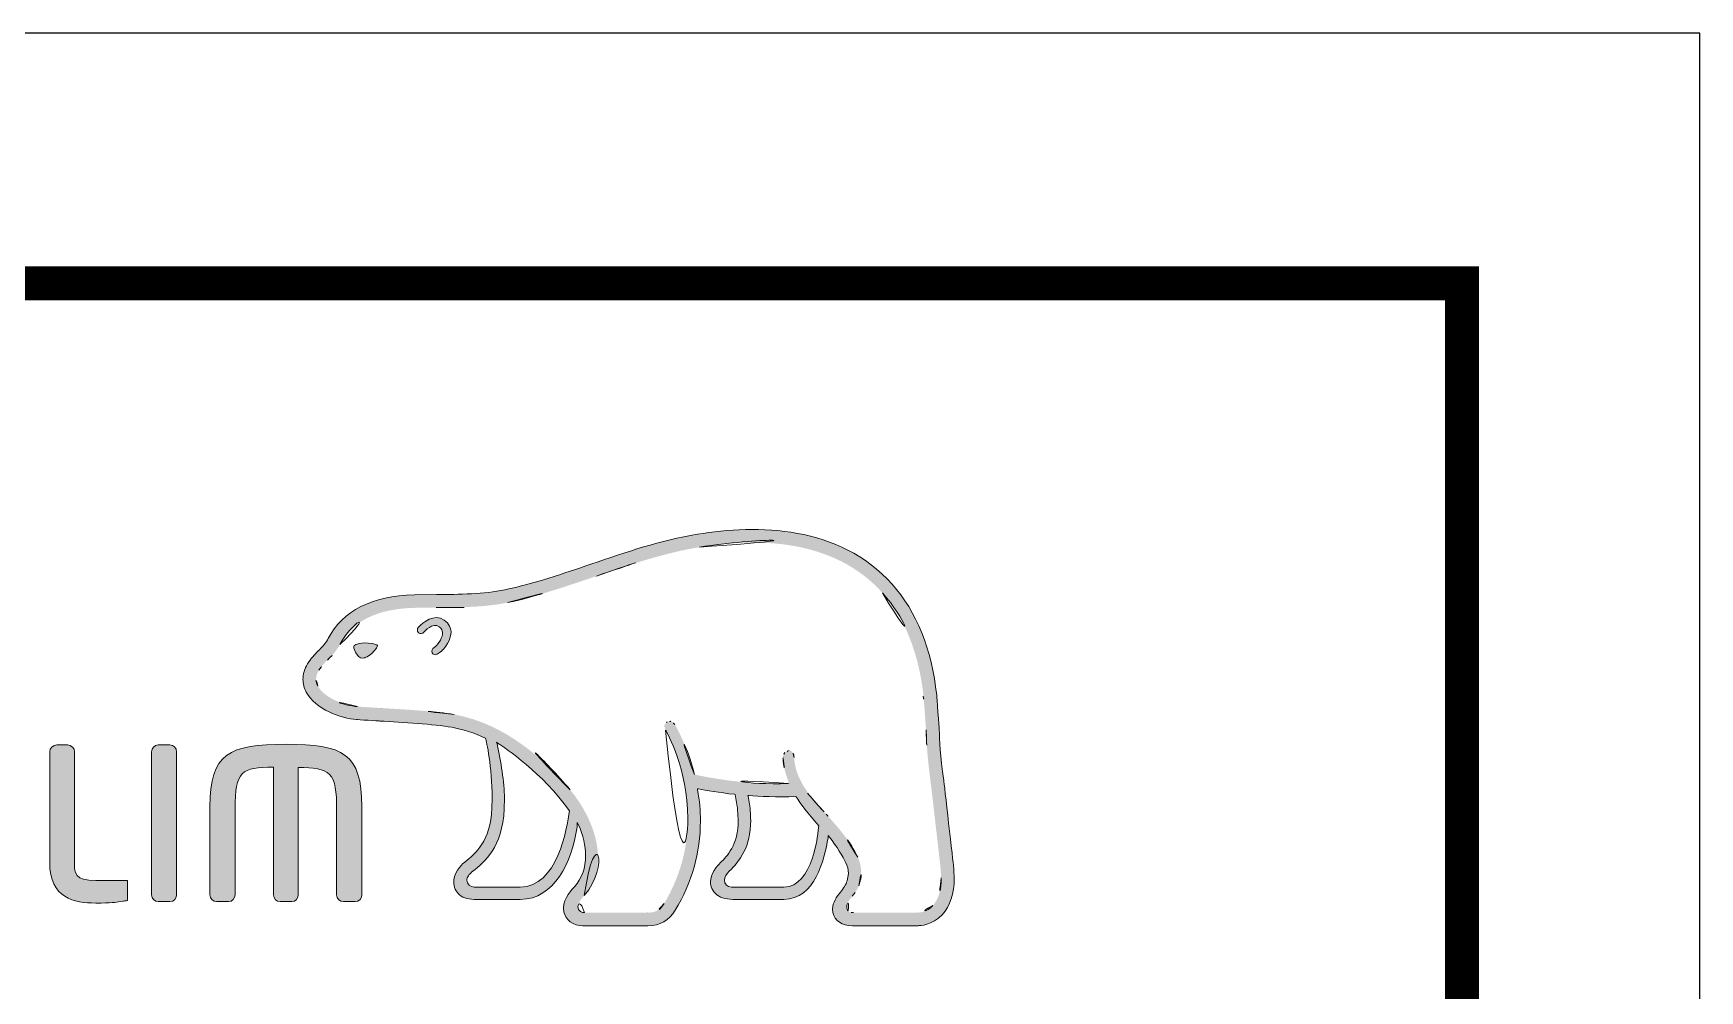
# Model space of a CAD drawing. Extents: x 16296675745 to 16296677675, y -37409619395 to -37409618123.
# Drawn here: x 16296677055 to 16296677128.8, y -37409618752.6 to -37409618710.2 of the extents above; entities that cross this region are included whole.
import ezdxf

# ---------------------------------------------------------------- set-up
doc = ezdxf.new("R2010")
doc.units = 0
doc.header["$LTSCALE"] = 10
doc.header["$MEASUREMENT"] = 0
doc.layers.get('0').update_dxf_attribs({"linetype": 'CONTINUOUS'})
doc.layers.add('레이어 1', color=7, linetype='CONTINUOUS', lineweight=0)

msp = doc.modelspace()

# ---------------------------------------------------------------- hatches: boundary and pattern name
at = {"layer": '레이어 1'}
h = msp.add_hatch(color=5, dxfattribs=at)
h.dxf.hatch_style = 1
edge = h.paths.add_edge_path(flags=16)
edge.add_spline(control_points=[(16296677094.864759, -37409618748.810417), (16296677094.58123, -37409618749.12429), (16296677094.22492, -37409618749.127113), (16296677094.209511, -37409618749.127113), (16296677094.209511, -37409618749.127113), (16296677091.355301, -37409618749.127113), (16296677091.355301, -37409618749.127113), (16296677091.250429, -37409618749.127113), (16296677091.1703, -37409618749.100807), (16296677091.11841, -37409618749.049583), (16296677091.0751, -37409618749.007156), (16296677091.05406, -37409618748.942627), (16296677091.05406, -37409618748.862671), (16296677091.05406, -37409618748.701714), (16296677091.171551, -37409618748.553726), (16296677091.296379, -37409618748.396622), (16296677091.412109, -37409618748.24794), (16296677091.522051, -37409618748.106956), (16296677091.58359, -37409618747.933723), (16296677091.73982, -37409618747.51326), (16296677091.72386, -37409618747.064728), (16296677091.5373, -37409618746.66951), (16296677091.200279, -37409618745.95446), (16296677090.700239, -37409618745.39267), (16296677090.21559, -37409618744.849808), (16296677090.21559, -37409618744.849808), (16296677090.05146, -37409618744.669563), (16296677090.05146, -37409618744.667809), (16296677089.42145, -37409618743.965759), (16296677088.770399, -37409618743.239471), (16296677088.71904, -37409618742.254768), (16296677088.707291, -37409618742.059776), (16296677088.61717, -37409618741.941963), (16296677088.4918, -37409618741.94722), (16296677088.4918, -37409618741.94722), (16296677088.30715, -37409618742.035927), (16296677088.303129, -37409618742.035927), (16296677088.253151, -37409618742.091003), (16296677088.225281, -37409618742.173027), (16296677088.225281, -37409618742.267403), (16296677088.225281, -37409618742.267403), (16296677088.226851, -37409618742.30069), (16296677088.226851, -37409618742.301064), (16296677088.2521, -37409618742.656998), (16296677088.336969, -37409618743.006271), (16296677088.486191, -37409618743.368874), (16296677088.486191, -37409618743.368874), (16296677088.50075, -37409618743.405357), (16296677088.50075, -37409618743.405357), (16296677088.50075, -37409618743.405357), (16296677088.462151, -37409618743.406754), (16296677088.462151, -37409618743.406754), (16296677086.629829, -37409618743.479347), (16296677084.833469, -37409618743.133583), (16296677084.30517, -37409618743.006271), (16296677083.97937, -37409618741.695419), (16296677083.450911, -37409618740.826431), (16296677083.42811, -37409618740.789612), (16296677083.387079, -37409618740.721581), (16296677083.321501, -37409618740.669312), (16296677083.258381, -37409618740.651077), (16296677083.258381, -37409618740.651077), (16296677083.104071, -37409618740.674217), (16296677083.08514, -37409618740.676682), (16296677083.07217, -37409618740.695969), (16296677083.04516, -37409618740.732437), (16296677082.98554, -37409618740.812408), (16296677082.98554, -37409618740.812408), (16296677082.978201, -37409618740.876572), (16296677082.978201, -37409618740.876572), (16296677082.978201, -37409618740.876572), (16296677083.02692, -37409618741.049103), (16296677083.02692, -37409618741.049103), (16296677083.0669, -37409618741.118187), (16296677084.00778, -37409618742.766411), (16296677084.00778, -37409618744.949417), (16296677084.00778, -37409618746.296043), (16296677083.65394, -37409618747.566544), (16296677082.956091, -37409618748.72522), (16296677082.789339, -37409618749.003304), (16296677082.569639, -37409618749.127113), (16296677082.242809, -37409618749.127113), (16296677082.242809, -37409618749.127113), (16296677079.42926, -37409618749.127113), (16296677079.42926, -37409618749.127113), (16296677079.335991, -37409618749.127113), (16296677079.141359, -37409618749.061523), (16296677079.141359, -37409618748.858109), (16296677079.141359, -37409618748.745903), (16296677079.24534, -37409618748.561783), (16296677079.418591, -37409618748.367867), (16296677080.59107, -37409618747.062279), (16296677079.914631, -37409618745.023041), (16296677078.790159, -37409618743.679581), (16296677077.704081, -37409618742.383812), (16296677075.931549, -37409618740.753128), (16296677073.65563, -37409618740.348083), (16296677072.849051, -37409618740.20713), (16296677071.523661, -37409618740.128593), (16296677070.45318, -37409618740.065079), (16296677070.45318, -37409618740.065079), (16296677069.371161, -37409618740.000923), (16296677069.371161, -37409618740.000923), (16296677068.815849, -37409618739.958481), (16296677067.898121, -37409618739.616928), (16296677067.618799, -37409618739.088074), (16296677067.50079, -37409618738.868896), (16296677067.51412, -37409618738.646584), (16296677067.66209, -37409618738.390938), (16296677067.755211, -37409618738.236649), (16296677067.883039, -37409618738.10408), (16296677068.043831, -37409618737.942757), (16296677068.221609, -37409618737.762863), (16296677068.404499, -37409618737.576653), (16296677068.54689, -37409618737.331169), (16296677068.54689, -37409618737.331169), (16296677068.58773, -37409618737.254379), (16296677068.58773, -37409618737.254379), (16296677069.131121, -37409618736.214951), (16296677070.25049, -37409618735.666122), (16296677071.916059, -37409618735.621948), (16296677071.916059, -37409618735.621948), (16296677072.855379, -37409618735.611427), (16296677072.855379, -37409618735.611427), (16296677073.88673, -37409618735.606171), (16296677075.056971, -37409618735.600197), (16296677076.01852, -37409618735.393303), (16296677077.368999, -37409618735.102943), (16296677078.72386, -37409618734.64003), (16296677079.919519, -37409618734.232536), (16296677079.919519, -37409618734.232536), (16296677079.95775, -37409618734.219917), (16296677079.95775, -37409618734.219917), (16296677081.436581, -37409618733.714233), (16296677082.96591, -37409618733.191353), (16296677084.529249, -37409618732.936768), (16296677087.0312, -37409618732.522614), (16296677090.46701, -37409618732.536293), (16296677092.62863, -37409618734.963013), (16296677093.627741, -37409618736.086578), (16296677094.24317, -37409618737.631706), (16296677094.454981, -37409618739.55661), (16296677094.454981, -37409618739.55661), (16296677094.44693, -37409618739.550293), (16296677094.439541, -37409618739.54364), (16296677094.45672, -37409618739.581833), (16296677094.47287, -37409618739.797882), (16296677094.561939, -37409618741.022461), (16296677094.58754, -37409618741.611252), (16296677094.614559, -37409618742.220032), (16296677094.76849, -37409618743.349586), (16296677094.76849, -37409618743.349586), (16296677095.204741, -37409618747.127136), (16296677095.204741, -37409618747.127136), (16296677095.204741, -37409618747.127136), (16296677095.2307, -37409618747.586197), (16296677095.2307, -37409618747.586197), (16296677095.2307, -37409618748.128357), (16296677095.10796, -37409618748.540413), (16296677094.864759, -37409618748.810417)], knot_values=[0, 0, 0, 0, 1, 1, 1, 2, 2, 2, 3, 3, 3, 4, 4, 4, 5, 5, 5, 6, 6, 6, 7, 7, 7, 8, 8, 8, 9, 9, 9, 10, 10, 10, 11, 11, 11, 12, 12, 12, 13, 13, 13, 14, 14, 14, 15, 15, 15, 16, 16, 16, 17, 17, 17, 18, 18, 18, 19, 19, 19, 20, 20, 20, 21, 21, 21, 22, 22, 22, 23, 23, 23, 24, 24, 24, 25, 25, 25, 26, 26, 26, 27, 27, 27, 28, 28, 28, 29, 29, 29, 30, 30, 30, 31, 31, 31, 32, 32, 32, 33, 33, 33, 34, 34, 34, 35, 35, 35, 36, 36, 36, 37, 37, 37, 38, 38, 38, 39, 39, 39, 40, 40, 40, 41, 41, 41, 42, 42, 42, 43, 43, 43, 44, 44, 44, 45, 45, 45, 46, 46, 46, 47, 47, 47, 48, 48, 48, 49, 49, 49, 50, 50, 50, 51, 51, 51, 52, 52, 52, 53, 53, 53, 53], degree=3, periodic=0)
edge = h.paths.add_edge_path(flags=16)
edge.add_spline(control_points=[(16296677088.266661, -37409618747.994034), (16296677088.266661, -37409618747.994034), (16296677085.938299, -37409618747.994034), (16296677085.938299, -37409618747.994034), (16296677085.766109, -37409618747.994034), (16296677085.630051, -37409618747.856567), (16296677085.630051, -37409618747.681213), (16296677085.630051, -37409618747.558838), (16296677085.7363, -37409618747.403137), (16296677085.83679, -37409618747.296173), (16296677086.310381, -37409618746.842743), (16296677086.79484, -37409618746.218536), (16296677086.79484, -37409618745.033569), (16296677086.79484, -37409618745.033569), (16296677086.76486, -37409618744.49527), (16296677086.76486, -37409618744.493179), (16296677086.76486, -37409618744.493179), (16296677086.679279, -37409618743.969589), (16296677086.679279, -37409618743.969589), (16296677086.679279, -37409618743.969589), (16296677086.673321, -37409618743.936607), (16296677086.673321, -37409618743.936607), (16296677086.673321, -37409618743.936607), (16296677086.70768, -37409618743.939087), (16296677086.70768, -37409618743.939087), (16296677087.14184, -37409618743.970291), (16296677087.986641, -37409618744.017303), (16296677088.793209, -37409618743.979057), (16296677088.997999, -37409618744.304848), (16296677089.327999, -37409618744.723907), (16296677089.809839, -37409618745.282204), (16296677089.787729, -37409618745.559952), (16296677089.557699, -37409618747.994034), (16296677088.266661, -37409618747.994034)], knot_values=[0, 0, 0, 0, 1, 1, 1, 2, 2, 2, 3, 3, 3, 4, 4, 4, 5, 5, 5, 6, 6, 6, 7, 7, 7, 8, 8, 8, 9, 9, 9, 10, 10, 10, 11, 11, 11, 11], degree=3, periodic=0)
edge = h.paths.add_edge_path(flags=16)
edge.add_spline(control_points=[(16296677076.583469, -37409618747.994034), (16296677076.583469, -37409618747.994034), (16296677074.5397, -37409618747.994034), (16296677074.5397, -37409618747.994034), (16296677074.38645, -37409618747.994034), (16296677074.221621, -37409618747.867783), (16296677074.221621, -37409618747.681213), (16296677074.221621, -37409618747.56797), (16296677074.31665, -37409618747.427681), (16296677074.489901, -37409618747.288452), (16296677075.007151, -37409618746.876404), (16296677075.79093, -37409618746.252876), (16296677075.875799, -37409618744.531372), (16296677075.875799, -37409618744.531372), (16296677075.887541, -37409618744.061813), (16296677075.887541, -37409618744.061813), (16296677075.887541, -37409618743.329597), (16296677075.719749, -37409618742.445541), (16296677075.560551, -37409618741.655449), (16296677075.560551, -37409618741.655449), (16296677075.53458, -37409618741.574799), (16296677075.53458, -37409618741.574799), (16296677075.53458, -37409618741.574799), (16296677075.60157, -37409618741.627037), (16296677075.60157, -37409618741.627037), (16296677075.9063, -37409618741.814651), (16296677077.57556, -37409618742.945953), (16296677078.76018, -37409618744.617317), (16296677078.66198, -37409618745.408447), (16296677078.21591, -37409618747.994034), (16296677076.583469, -37409618747.994034)], knot_values=[0, 0, 0, 0, 1, 1, 1, 2, 2, 2, 3, 3, 3, 4, 4, 4, 5, 5, 5, 6, 6, 6, 7, 7, 7, 8, 8, 8, 9, 9, 9, 10, 10, 10, 10], degree=3, periodic=0)
edge = h.paths.add_edge_path()
edge.add_spline(control_points=[(16296677095.78163, -37409618747.069992), (16296677095.780899, -37409618747.064728), (16296677095.347469, -37409618743.271042), (16296677095.347469, -37409618743.271042), (16296677095.187019, -37409618742.137283), (16296677095.163879, -37409618741.5327), (16296677095.143021, -37409618740.996857), (16296677095.143021, -37409618740.996857), (16296677095.03573, -37409618739.499077), (16296677095.03573, -37409618739.498032), (16296677094.80743, -37409618737.447952), (16296677094.14394, -37409618735.792023), (16296677093.062771, -37409618734.581123), (16296677090.727221, -37409618731.95694), (16296677087.08135, -37409618731.92923), (16296677084.432989, -37409618732.365837), (16296677082.8088, -37409618732.634483), (16296677081.25633, -37409618733.164368), (16296677079.75539, -37409618733.677757), (16296677079.75539, -37409618733.677757), (16296677079.70701, -37409618733.694931), (16296677079.70701, -37409618733.694931), (16296677078.53364, -37409618734.095047), (16296677077.20207, -37409618734.550613), (16296677075.895439, -37409618734.829033), (16296677074.99769, -37409618735.020859), (16296677073.8734, -37409618735.029633), (16296677072.88026, -37409618735.034897), (16296677072.88026, -37409618735.034897), (16296677071.897301, -37409618735.046806), (16296677071.897301, -37409618735.046806), (16296677070.00853, -37409618735.09346), (16296677068.722031, -37409618735.747498), (16296677068.072229, -37409618736.98996), (16296677068.072229, -37409618736.98996), (16296677068.04295, -37409618737.043587), (16296677068.04295, -37409618737.043587), (16296677067.935459, -37409618737.231934), (16296677067.776079, -37409618737.391853), (16296677067.63335, -37409618737.534927), (16296677067.476061, -37409618737.693443), (16296677067.2988, -37409618737.871223), (16296677067.163429, -37409618738.101257), (16296677067.027531, -37409618738.33168), (16296677066.95899, -37409618738.565224), (16296677066.95899, -37409618738.794563), (16296677066.95899, -37409618738.987442), (16296677067.00737, -37409618739.176811), (16296677067.10453, -37409618739.357758), (16296677067.50605, -37409618740.115952), (16296677068.651381, -37409618740.525177), (16296677069.33485, -37409618740.573929), (16296677069.33485, -37409618740.573929), (16296677070.34096, -37409618740.637062), (16296677070.364981, -37409618740.63916), (16296677071.37093, -37409618740.695969), (16296677072.748581, -37409618740.775574), (16296677073.552879, -37409618740.917603), (16296677074.023149, -37409618741.000717), (16296677074.557581, -37409618741.169388), (16296677075.04994, -37409618741.401199), (16296677075.085011, -37409618741.528847), (16296677075.340651, -37409618742.665421), (16296677075.340651, -37409618744.062523), (16296677075.340651, -37409618744.062523), (16296677075.32979, -37409618744.505798), (16296677075.32979, -37409618744.505798), (16296677075.255619, -37409618745.978996), (16296677074.61334, -37409618746.493797), (16296677074.142719, -37409618746.870453), (16296677074.09502, -37409618746.907967), (16296677073.675619, -37409618747.256203), (16296677073.645451, -37409618747.675262), (16296677073.624069, -37409618747.912323), (16296677073.69191, -37409618748.128357), (16296677073.83588, -37409618748.283699), (16296677073.99192, -37409618748.452026), (16296677074.22917, -37409618748.537231), (16296677074.5397, -37409618748.537231), (16296677074.5397, -37409618748.537231), (16296677076.583469, -37409618748.537231), (16296677076.583469, -37409618748.537231), (16296677078.113171, -37409618748.537231), (16296677078.86993, -37409618746.890091), (16296677079.100149, -37409618745.347076), (16296677079.100149, -37409618745.347076), (16296677079.104891, -37409618745.129997), (16296677079.104891, -37409618745.129997), (16296677079.104891, -37409618745.129997), (16296677079.16802, -37409618745.238708), (16296677079.16802, -37409618745.238708), (16296677079.36421, -37409618745.675308), (16296677079.482241, -37409618746.197144), (16296677079.482241, -37409618746.590233), (16296677079.482241, -37409618747.141876), (16296677079.31144, -37409618747.623718), (16296677078.987049, -37409618747.982803), (16296677078.90518, -37409618748.063828), (16296677078.496099, -37409618748.487793), (16296677078.496099, -37409618748.911072), (16296677078.496099, -37409618748.911072), (16296677078.49979, -37409618748.980873), (16296677078.49979, -37409618748.980873), (16296677078.557819, -37409618749.480942), (16296677078.9625, -37409618749.704323), (16296677079.33844, -37409618749.704323), (16296677079.33844, -37409618749.704323), (16296677082.242809, -37409618749.704323), (16296677082.242809, -37409618749.704323), (16296677082.767071, -37409618749.704323), (16296677083.1849, -37409618749.468292), (16296677083.453341, -37409618749.022949), (16296677084.19244, -37409618747.795898), (16296677084.56695, -37409618746.463303), (16296677084.56695, -37409618745.06337), (16296677084.56695, -37409618744.626419), (16296677084.525749, -37409618744.160019), (16296677084.445089, -37409618743.676071), (16296677084.445089, -37409618743.676071), (16296677084.43808, -37409618743.637497), (16296677084.43808, -37409618743.637497), (16296677084.43808, -37409618743.637497), (16296677084.47665, -37409618743.645569), (16296677084.47665, -37409618743.645569), (16296677084.82609, -37409618743.713242), (16296677085.38825, -37409618743.81073), (16296677086.082939, -37409618743.885773), (16296677086.082939, -37409618743.885773), (16296677086.10313, -37409618743.888237), (16296677086.10313, -37409618743.888237), (16296677086.10313, -37409618743.888237), (16296677086.196581, -37409618744.420593), (16296677086.196581, -37409618744.420593), (16296677086.196581, -37409618744.420593), (16296677086.217079, -37409618744.546806), (16296677086.217079, -37409618744.54892), (16296677086.217079, -37409618744.54892), (16296677086.244789, -37409618745.019897), (16296677086.244789, -37409618745.019897), (16296677086.244789, -37409618746.150146), (16296677085.73138, -37409618746.6418), (16296677085.4554, -37409618746.90551), (16296677085.45154, -37409618746.909027), (16296677085.0665, -37409618747.300369), (16296677085.024771, -37409618747.647552), (16296677085.024771, -37409618747.647552), (16296677085.01144, -37409618747.754173), (16296677085.01144, -37409618747.754173), (16296677085.01144, -37409618747.863243), (16296677085.03948, -37409618748.077148), (16296677085.230261, -37409618748.274239), (16296677085.398239, -37409618748.449226), (16296677085.658279, -37409618748.537231), (16296677086.004049, -37409618748.537231), (16296677086.004049, -37409618748.537231), (16296677088.266661, -37409618748.537231), (16296677088.266661, -37409618748.537231), (16296677089.64081, -37409618748.537231), (16296677090.05444, -37409618746.790154), (16296677090.221189, -37409618745.811028), (16296677090.221189, -37409618745.811028), (16296677090.22892, -37409618745.710037), (16296677090.22892, -37409618745.710037), (16296677090.22892, -37409618745.710037), (16296677090.28326, -37409618745.784027), (16296677090.28326, -37409618745.784027), (16296677090.600109, -37409618746.188721), (16296677090.878019, -37409618746.638641), (16296677091.011789, -37409618746.918503), (16296677091.082109, -37409618747.064018), (16296677091.119989, -37409618747.225693), (16296677091.119989, -37409618747.387711), (16296677091.119989, -37409618747.387711), (16296677091.06879, -37409618747.71524), (16296677091.06879, -37409618747.71524), (16296677091.015841, -37409618747.893044), (16296677090.894501, -37409618748.056808), (16296677090.775801, -37409618748.215317), (16296677090.601669, -37409618748.441513), (16296677090.422119, -37409618748.676109), (16296677090.422119, -37409618748.960869), (16296677090.422119, -37409618748.960869), (16296677090.438971, -37409618749.117622), (16296677090.438971, -37409618749.117622), (16296677090.521709, -37409618749.495659), (16296677090.828051, -37409618749.704323), (16296677091.30094, -37409618749.704323), (16296677091.30094, -37409618749.704323), (16296677094.208111, -37409618749.704323), (16296677094.208111, -37409618749.704323), (16296677094.27191, -37409618749.704323), (16296677094.84004, -37409618749.690292), (16296677095.28504, -37409618749.208801), (16296677095.64028, -37409618748.824112), (16296677095.81283, -37409618748.295258), (16296677095.81283, -37409618747.593201), (16296677095.81283, -37409618747.593201), (16296677095.781969, -37409618747.072441), (16296677095.78163, -37409618747.069992)], knot_values=[0, 0, 0, 0, 1, 1, 1, 2, 2, 2, 3, 3, 3, 4, 4, 4, 5, 5, 5, 6, 6, 6, 7, 7, 7, 8, 8, 8, 9, 9, 9, 10, 10, 10, 11, 11, 11, 12, 12, 12, 13, 13, 13, 14, 14, 14, 15, 15, 15, 16, 16, 16, 17, 17, 17, 18, 18, 18, 19, 19, 19, 20, 20, 20, 21, 21, 21, 22, 22, 22, 23, 23, 23, 24, 24, 24, 25, 25, 25, 26, 26, 26, 27, 27, 27, 28, 28, 28, 29, 29, 29, 30, 30, 30, 31, 31, 31, 32, 32, 32, 33, 33, 33, 34, 34, 34, 35, 35, 35, 36, 36, 36, 37, 37, 37, 38, 38, 38, 39, 39, 39, 40, 40, 40, 41, 41, 41, 42, 42, 42, 43, 43, 43, 44, 44, 44, 45, 45, 45, 46, 46, 46, 47, 47, 47, 48, 48, 48, 49, 49, 49, 50, 50, 50, 51, 51, 51, 52, 52, 52, 53, 53, 53, 54, 54, 54, 55, 55, 55, 56, 56, 56, 57, 57, 57, 58, 58, 58, 59, 59, 59, 60, 60, 60, 61, 61, 61, 62, 62, 62, 63, 63, 63, 64, 64, 64, 65, 65, 65, 66, 66, 66, 66], degree=3, periodic=0)
edge = h.paths.add_edge_path(flags=0)
edge.add_spline(control_points=[(16296677069.28541, -37409618737.258926), (16296677069.28541, -37409618737.258926), (16296677069.70833, -37409618737.06781), (16296677070.23226, -37409618737.269798), (16296677070.23226, -37409618737.269798), (16296677070.297131, -37409618737.297501), (16296677070.21262, -37409618737.417091), (16296677069.9575, -37409618737.760063), (16296677069.70606, -37409618737.834061), (16296677069.70606, -37409618737.834061), (16296677069.70606, -37409618737.834061), (16296677069.52389, -37409618737.898216), (16296677069.42149, -37409618737.774078), (16296677069.214581, -37409618737.531418), (16296677069.208269, -37409618737.390091), (16296677069.208269, -37409618737.390091), (16296677069.208269, -37409618737.390091), (16296677069.186871, -37409618737.285233), (16296677069.28541, -37409618737.258926)], knot_values=[0, 0, 0, 0, 1, 1, 1, 2, 2, 2, 3, 3, 3, 4, 4, 4, 5, 5, 5, 6, 6, 6, 6], degree=3, periodic=0)
edge = h.paths.add_edge_path(flags=0)
edge.add_spline(control_points=[(16296677072.07633, -37409618736.481117), (16296677072.01302, -37409618736.550201), (16296677072.00812, -37409618736.66523), (16296677072.07633, -37409618736.725891), (16296677072.14156, -37409618736.784813), (16296677072.254641, -37409618736.769379), (16296677072.31777, -37409618736.699951), (16296677072.351431, -37409618736.66523), (16296677072.69861, -37409618736.253166), (16296677072.9981, -37409618736.463928), (16296677073.1075, -37409618736.542503), (16296677073.15275, -37409618736.654007), (16296677073.13662, -37409618736.798126), (16296677073.111019, -37409618737.029221), (16296677072.910601, -37409618737.29155), (16296677072.77051, -37409618737.381317), (16296677072.692129, -37409618737.429024), (16296677072.640409, -37409618737.531418), (16296677072.67757, -37409618737.614182), (16296677072.714399, -37409618737.696579), (16296677072.81925, -37409618737.721153), (16296677072.90341, -37409618737.681847), (16296677073.15414, -37409618737.56192), (16296677073.470301, -37409618737.161453), (16296677073.513611, -37409618736.787971), (16296677073.542351, -37409618736.527763), (16296677073.42557, -37409618736.315247), (16296677073.217621, -37409618736.171829), (16296677072.77051, -37409618735.854446), (16296677072.26376, -37409618736.279114), (16296677072.07633, -37409618736.481117)], knot_values=[0, 0, 0, 0, 1, 1, 1, 2, 2, 2, 3, 3, 3, 4, 4, 4, 5, 5, 5, 6, 6, 6, 7, 7, 7, 8, 8, 8, 9, 9, 9, 10, 10, 10, 10], degree=3, periodic=0)
edge = h.paths.add_edge_path(flags=0)
edge.add_spline(control_points=[(16296677072.019159, -37409618736.790771), (16296677072.019159, -37409618736.790771), (16296677072.019159, -37409618736.790771), (16296677072.019159, -37409618736.790771), (16296677072.019159, -37409618736.790771), (16296677072.019159, -37409618736.790771), (16296677072.019159, -37409618736.790771)], knot_values=[0, 0, 0, 0, 1, 1, 1, 2, 2, 2, 2], degree=3, periodic=0)
h = msp.add_hatch(color=5, dxfattribs=at)
h.dxf.hatch_style = 2
edge = h.paths.add_edge_path()
edge.add_spline(control_points=[(16296677072.07633, -37409618736.481117), (16296677072.01302, -37409618736.550201), (16296677072.00812, -37409618736.66523), (16296677072.07633, -37409618736.725891), (16296677072.14156, -37409618736.784813), (16296677072.254641, -37409618736.769379), (16296677072.31777, -37409618736.699951), (16296677072.351431, -37409618736.66523), (16296677072.69861, -37409618736.253166), (16296677072.9981, -37409618736.463928), (16296677073.1075, -37409618736.542503), (16296677073.15275, -37409618736.654007), (16296677073.13662, -37409618736.798126), (16296677073.111019, -37409618737.029221), (16296677072.910601, -37409618737.29155), (16296677072.77051, -37409618737.381317), (16296677072.692129, -37409618737.429024), (16296677072.640409, -37409618737.531418), (16296677072.67757, -37409618737.614182), (16296677072.714399, -37409618737.696579), (16296677072.81925, -37409618737.721153), (16296677072.90341, -37409618737.681847), (16296677073.15414, -37409618737.56192), (16296677073.470301, -37409618737.161453), (16296677073.513611, -37409618736.787971), (16296677073.542351, -37409618736.527763), (16296677073.42557, -37409618736.315247), (16296677073.217621, -37409618736.171829), (16296677072.77051, -37409618735.854446), (16296677072.26376, -37409618736.279114), (16296677072.07633, -37409618736.481117)], knot_values=[0, 0, 0, 0, 1, 1, 1, 2, 2, 2, 3, 3, 3, 4, 4, 4, 5, 5, 5, 6, 6, 6, 7, 7, 7, 8, 8, 8, 9, 9, 9, 10, 10, 10, 10], degree=3, periodic=0)
h = msp.add_hatch(color=5, dxfattribs=at)
h.dxf.hatch_style = 2
edge = h.paths.add_edge_path()
edge.add_spline(control_points=[(16296677069.28541, -37409618737.258926), (16296677069.28541, -37409618737.258926), (16296677069.70833, -37409618737.06781), (16296677070.23226, -37409618737.269798), (16296677070.23226, -37409618737.269798), (16296677070.297131, -37409618737.297501), (16296677070.21262, -37409618737.417091), (16296677069.9575, -37409618737.760063), (16296677069.70606, -37409618737.834061), (16296677069.70606, -37409618737.834061), (16296677069.70606, -37409618737.834061), (16296677069.52389, -37409618737.898216), (16296677069.42149, -37409618737.774078), (16296677069.214581, -37409618737.531418), (16296677069.208269, -37409618737.390091), (16296677069.208269, -37409618737.390091), (16296677069.208269, -37409618737.390091), (16296677069.186871, -37409618737.285233), (16296677069.28541, -37409618737.258926)], knot_values=[0, 0, 0, 0, 1, 1, 1, 2, 2, 2, 3, 3, 3, 4, 4, 4, 5, 5, 5, 6, 6, 6, 6], degree=3, periodic=0)
h = msp.add_hatch(color=5, dxfattribs=at)
h.dxf.hatch_style = 2
edge = h.paths.add_edge_path()
edge.add_spline(control_points=[(16296677056.05484, -37409618741.698936), (16296677055.88459, -37409618741.698936), (16296677055.74029, -37409618741.839561), (16296677055.74029, -37409618742.00647), (16296677055.74029, -37409618742.00647), (16296677055.74029, -37409618746.90062), (16296677055.74029, -37409618746.90062), (16296677055.74029, -37409618748.496559), (16296677056.82951, -37409618748.701714), (16296677057.77775, -37409618748.701714), (16296677058.473511, -37409618748.701714), (16296677058.65201, -37409618748.672241), (16296677058.858021, -37409618748.637878), (16296677058.858021, -37409618748.637878), (16296677058.978149, -37409618748.618958), (16296677058.978149, -37409618748.618958), (16296677058.976391, -37409618748.619659), (16296677059.137171, -37409618748.59967), (16296677059.137171, -37409618748.59967), (16296677059.137171, -37409618748.59967), (16296677059.184879, -37409618748.593353), (16296677059.184879, -37409618748.593353), (16296677059.184879, -37409618748.593353), (16296677059.184879, -37409618747.709633), (16296677059.184879, -37409618747.709633), (16296677059.184879, -37409618747.709633), (16296677057.788271, -37409618747.709633), (16296677057.788271, -37409618747.709633), (16296677056.843531, -37409618747.709633), (16296677056.843531, -37409618747.352989), (16296677056.843531, -37409618747.006866), (16296677056.843531, -37409618747.006866), (16296677056.843531, -37409618742.00647), (16296677056.843531, -37409618742.00647), (16296677056.843531, -37409618741.839561), (16296677056.700451, -37409618741.698936), (16296677056.53072, -37409618741.698936), (16296677056.53072, -37409618741.698936), (16296677056.05484, -37409618741.698936), (16296677056.05484, -37409618741.698936)], knot_values=[0, 0, 0, 0, 1, 1, 1, 2, 2, 2, 3, 3, 3, 4, 4, 4, 5, 5, 5, 6, 6, 6, 7, 7, 7, 8, 8, 8, 9, 9, 9, 10, 10, 10, 11, 11, 11, 12, 12, 12, 13, 13, 13, 13], degree=3, periodic=0)
h = msp.add_hatch(color=5, dxfattribs=at)
h.dxf.hatch_style = 2
edge = h.paths.add_edge_path()
edge.add_spline(control_points=[(16296677060.550249, -37409618741.698936), (16296677060.366501, -37409618741.698936), (16296677060.256729, -37409618741.850777), (16296677060.256729, -37409618741.997368), (16296677060.256729, -37409618741.997368), (16296677060.256729, -37409618748.33316), (16296677060.256729, -37409618748.33316), (16296677060.256729, -37409618748.501823), (16296677060.388599, -37409618748.638931), (16296677060.550249, -37409618748.638931), (16296677060.550249, -37409618748.638931), (16296677061.06435, -37409618748.638931), (16296677061.06435, -37409618748.638931), (16296677061.248461, -37409618748.638931), (16296677061.3584, -37409618748.48394), (16296677061.3584, -37409618748.33316), (16296677061.3584, -37409618748.33316), (16296677061.3584, -37409618741.997368), (16296677061.3584, -37409618741.997368), (16296677061.3584, -37409618741.830078), (16296677061.22954, -37409618741.698936), (16296677061.06435, -37409618741.698936), (16296677061.06435, -37409618741.698936), (16296677060.550249, -37409618741.698936), (16296677060.550249, -37409618741.698936)], knot_values=[0, 0, 0, 0, 1, 1, 1, 2, 2, 2, 3, 3, 3, 4, 4, 4, 5, 5, 5, 6, 6, 6, 7, 7, 7, 8, 8, 8, 8], degree=3, periodic=0)
h = msp.add_hatch(color=5, dxfattribs=at)
h.dxf.hatch_style = 2
edge = h.paths.add_edge_path()
edge.add_spline(control_points=[(16296677062.840219, -37409618744.433548), (16296677062.840219, -37409618744.433548), (16296677062.840219, -37409618748.33316), (16296677062.840219, -37409618748.33316), (16296677062.840219, -37409618748.501823), (16296677062.972771, -37409618748.638931), (16296677063.13549, -37409618748.638931), (16296677063.13549, -37409618748.638931), (16296677063.657301, -37409618748.638931), (16296677063.657301, -37409618748.638931), (16296677063.84141, -37409618748.638931), (16296677063.951521, -37409618748.48394), (16296677063.951521, -37409618748.33316), (16296677063.951521, -37409618748.33316), (16296677063.951521, -37409618744.529984), (16296677063.951521, -37409618744.529984), (16296677063.951521, -37409618742.85302), (16296677064.235929, -37409618742.689957), (16296677065.654091, -37409618742.686096), (16296677065.654091, -37409618742.789207), (16296677065.654091, -37409618748.33316), (16296677065.654091, -37409618748.33316), (16296677065.654091, -37409618748.508141), (16296677065.779989, -37409618748.638931), (16296677065.946911, -37409618748.638931), (16296677065.946911, -37409618748.638931), (16296677066.45962, -37409618748.638931), (16296677066.45962, -37409618748.638931), (16296677066.643009, -37409618748.638931), (16296677066.75279, -37409618748.48394), (16296677066.75279, -37409618748.33316), (16296677066.75279, -37409618748.33316), (16296677066.75279, -37409618742.806381), (16296677066.75279, -37409618742.696983), (16296677067.416281, -37409618742.699417), (16296677067.882339, -37409618742.754128), (16296677068.134661, -37409618743.006271), (16296677068.400459, -37409618743.271729), (16296677068.45237, -37409618743.766899), (16296677068.45237, -37409618744.529984), (16296677068.45237, -37409618744.529984), (16296677068.45237, -37409618748.33316), (16296677068.45237, -37409618748.33316), (16296677068.45237, -37409618748.49868), (16296677068.587919, -37409618748.638931), (16296677068.74818, -37409618748.638931), (16296677068.74818, -37409618748.638931), (16296677069.27244, -37409618748.638931), (16296677069.27244, -37409618748.638931), (16296677069.454269, -37409618748.638931), (16296677069.56666, -37409618748.480431), (16296677069.56666, -37409618748.33316), (16296677069.56666, -37409618748.33316), (16296677069.56666, -37409618744.433548), (16296677069.56666, -37409618744.433548), (16296677069.56666, -37409618742.069962), (16296677068.728531, -37409618741.669456), (16296677066.209579, -37409618741.669456), (16296677063.681499, -37409618741.669456), (16296677062.840219, -37409618742.069962), (16296677062.840219, -37409618744.433548)], knot_values=[0, 0, 0, 0, 1, 1, 1, 2, 2, 2, 3, 3, 3, 4, 4, 4, 5, 5, 5, 6, 6, 6, 7, 7, 7, 8, 8, 8, 9, 9, 9, 10, 10, 10, 11, 11, 11, 12, 12, 12, 13, 13, 13, 14, 14, 14, 15, 15, 15, 16, 16, 16, 17, 17, 17, 18, 18, 18, 19, 19, 19, 20, 20, 20, 20], degree=3, periodic=0)

# ---------------------------------------------------------------- linework, layer by layer
at = {"color": 5}
msp.add_line((16296677076.49291, -37409618748.537231), (16296677076.49291, -37409618748.537231), dxfattribs=at)
at = {"ltscale": 0.5}
msp.add_lwpolyline([(16296676477.834841, -37409619187.177101), (16296677128.834841, -37409619187.177101), (16296677128.834841, -37409618710.177101), (16296676477.834841, -37409618710.177101)], close=True, dxfattribs=at)
at = {"color": 5, "linetype": 'ByBlock', "lineweight": 200, "const_width": 1.5}
msp.add_lwpolyline([(16296676488.30303, -37409619166.75238), (16296677118.30303, -37409619166.75238), (16296677118.30303, -37409618721.25238), (16296676488.30303, -37409618721.25238)], close=True, dxfattribs=at)
at = {"layer": '레이어 1', "color": 5}
for points, knots in [([(16296677095.78163, -37409618747.069992), (16296677095.780899, -37409618747.064728), (16296677095.347469, -37409618743.271042), (16296677095.347469, -37409618743.271042), (16296677095.187019, -37409618742.137283), (16296677095.163879, -37409618741.5327), (16296677095.143021, -37409618740.996857), (16296677095.143021, -37409618740.996857), (16296677095.03573, -37409618739.499077), (16296677095.03573, -37409618739.498032), (16296677094.80743, -37409618737.447952), (16296677094.14394, -37409618735.792023), (16296677093.062771, -37409618734.581123), (16296677090.727221, -37409618731.95694), (16296677087.08135, -37409618731.92923), (16296677084.432989, -37409618732.365837), (16296677082.8088, -37409618732.634483), (16296677081.25633, -37409618733.164368), (16296677079.75539, -37409618733.677757), (16296677079.75539, -37409618733.677757), (16296677079.70701, -37409618733.694931), (16296677079.70701, -37409618733.694931), (16296677078.53364, -37409618734.095047), (16296677077.20207, -37409618734.550613), (16296677075.895439, -37409618734.829033), (16296677074.99769, -37409618735.020859), (16296677073.8734, -37409618735.029633), (16296677072.88026, -37409618735.034897), (16296677072.88026, -37409618735.034897), (16296677071.897301, -37409618735.046806), (16296677071.897301, -37409618735.046806), (16296677070.00853, -37409618735.09346), (16296677068.722031, -37409618735.747498), (16296677068.072229, -37409618736.98996), (16296677068.072229, -37409618736.98996), (16296677068.04295, -37409618737.043587), (16296677068.04295, -37409618737.043587), (16296677067.935459, -37409618737.231934), (16296677067.776079, -37409618737.391853), (16296677067.63335, -37409618737.534927), (16296677067.476061, -37409618737.693443), (16296677067.2988, -37409618737.871223), (16296677067.163429, -37409618738.101257), (16296677067.027531, -37409618738.33168), (16296677066.95899, -37409618738.565224), (16296677066.95899, -37409618738.794563), (16296677066.95899, -37409618738.987442), (16296677067.00737, -37409618739.176811), (16296677067.10453, -37409618739.357758), (16296677067.50605, -37409618740.115952), (16296677068.651381, -37409618740.525177), (16296677069.33485, -37409618740.573929), (16296677069.33485, -37409618740.573929), (16296677070.34096, -37409618740.637062), (16296677070.364981, -37409618740.63916), (16296677071.37093, -37409618740.695969), (16296677072.748581, -37409618740.775574), (16296677073.552879, -37409618740.917603), (16296677074.023149, -37409618741.000717), (16296677074.557581, -37409618741.169388), (16296677075.04994, -37409618741.401199), (16296677075.085011, -37409618741.528847), (16296677075.340651, -37409618742.665421), (16296677075.340651, -37409618744.062523), (16296677075.340651, -37409618744.062523), (16296677075.32979, -37409618744.505798), (16296677075.32979, -37409618744.505798), (16296677075.255619, -37409618745.978996), (16296677074.61334, -37409618746.493797), (16296677074.142719, -37409618746.870453), (16296677074.09502, -37409618746.907967), (16296677073.675619, -37409618747.256203), (16296677073.645451, -37409618747.675262), (16296677073.624069, -37409618747.912323), (16296677073.69191, -37409618748.128357), (16296677073.83588, -37409618748.283699), (16296677073.99192, -37409618748.452026), (16296677074.22917, -37409618748.537231), (16296677074.5397, -37409618748.537231), (16296677074.5397, -37409618748.537231), (16296677076.583469, -37409618748.537231), (16296677076.583469, -37409618748.537231), (16296677078.113171, -37409618748.537231), (16296677078.86993, -37409618746.890091), (16296677079.100149, -37409618745.347076), (16296677079.100149, -37409618745.347076), (16296677079.104891, -37409618745.129997), (16296677079.104891, -37409618745.129997), (16296677079.104891, -37409618745.129997), (16296677079.16802, -37409618745.238708), (16296677079.16802, -37409618745.238708), (16296677079.36421, -37409618745.675308), (16296677079.482241, -37409618746.197144), (16296677079.482241, -37409618746.590233), (16296677079.482241, -37409618747.141876), (16296677079.31144, -37409618747.623718), (16296677078.987049, -37409618747.982803), (16296677078.90518, -37409618748.063828), (16296677078.496099, -37409618748.487793), (16296677078.496099, -37409618748.911072), (16296677078.496099, -37409618748.911072), (16296677078.49979, -37409618748.980873), (16296677078.49979, -37409618748.980873), (16296677078.557819, -37409618749.480942), (16296677078.9625, -37409618749.704323), (16296677079.33844, -37409618749.704323), (16296677079.33844, -37409618749.704323), (16296677082.242809, -37409618749.704323), (16296677082.242809, -37409618749.704323), (16296677082.767071, -37409618749.704323), (16296677083.1849, -37409618749.468292), (16296677083.453341, -37409618749.022949), (16296677084.19244, -37409618747.795898), (16296677084.56695, -37409618746.463303), (16296677084.56695, -37409618745.06337), (16296677084.56695, -37409618744.626419), (16296677084.525749, -37409618744.160019), (16296677084.445089, -37409618743.676071), (16296677084.445089, -37409618743.676071), (16296677084.43808, -37409618743.637497), (16296677084.43808, -37409618743.637497), (16296677084.43808, -37409618743.637497), (16296677084.47665, -37409618743.645569), (16296677084.47665, -37409618743.645569), (16296677084.82609, -37409618743.713242), (16296677085.38825, -37409618743.81073), (16296677086.082939, -37409618743.885773), (16296677086.082939, -37409618743.885773), (16296677086.10313, -37409618743.888237), (16296677086.10313, -37409618743.888237), (16296677086.10313, -37409618743.888237), (16296677086.196581, -37409618744.420593), (16296677086.196581, -37409618744.420593), (16296677086.196581, -37409618744.420593), (16296677086.217079, -37409618744.546806), (16296677086.217079, -37409618744.54892), (16296677086.217079, -37409618744.54892), (16296677086.244789, -37409618745.019897), (16296677086.244789, -37409618745.019897), (16296677086.244789, -37409618746.150146), (16296677085.73138, -37409618746.6418), (16296677085.4554, -37409618746.90551), (16296677085.45154, -37409618746.909027), (16296677085.0665, -37409618747.300369), (16296677085.024771, -37409618747.647552), (16296677085.024771, -37409618747.647552), (16296677085.01144, -37409618747.754173), (16296677085.01144, -37409618747.754173), (16296677085.01144, -37409618747.863243), (16296677085.03948, -37409618748.077148), (16296677085.230261, -37409618748.274239), (16296677085.398239, -37409618748.449226), (16296677085.658279, -37409618748.537231), (16296677086.004049, -37409618748.537231), (16296677086.004049, -37409618748.537231), (16296677088.266661, -37409618748.537231), (16296677088.266661, -37409618748.537231), (16296677089.64081, -37409618748.537231), (16296677090.05444, -37409618746.790154), (16296677090.221189, -37409618745.811028), (16296677090.221189, -37409618745.811028), (16296677090.22892, -37409618745.710037), (16296677090.22892, -37409618745.710037), (16296677090.22892, -37409618745.710037), (16296677090.28326, -37409618745.784027), (16296677090.28326, -37409618745.784027), (16296677090.600109, -37409618746.188721), (16296677090.878019, -37409618746.638641), (16296677091.011789, -37409618746.918503), (16296677091.082109, -37409618747.064018), (16296677091.119989, -37409618747.225693), (16296677091.119989, -37409618747.387711), (16296677091.119989, -37409618747.387711), (16296677091.06879, -37409618747.71524), (16296677091.06879, -37409618747.71524), (16296677091.015841, -37409618747.893044), (16296677090.894501, -37409618748.056808), (16296677090.775801, -37409618748.215317), (16296677090.601669, -37409618748.441513), (16296677090.422119, -37409618748.676109), (16296677090.422119, -37409618748.960869), (16296677090.422119, -37409618748.960869), (16296677090.438971, -37409618749.117622), (16296677090.438971, -37409618749.117622), (16296677090.521709, -37409618749.495659), (16296677090.828051, -37409618749.704323), (16296677091.30094, -37409618749.704323), (16296677091.30094, -37409618749.704323), (16296677094.208111, -37409618749.704323), (16296677094.208111, -37409618749.704323), (16296677094.27191, -37409618749.704323), (16296677094.84004, -37409618749.690292), (16296677095.28504, -37409618749.208801), (16296677095.64028, -37409618748.824112), (16296677095.81283, -37409618748.295258), (16296677095.81283, -37409618747.593201), (16296677095.81283, -37409618747.593201), (16296677095.781969, -37409618747.072441), (16296677095.78163, -37409618747.069992)], [0, 0, 0, 0, 1, 1, 1, 2, 2, 2, 3, 3, 3, 4, 4, 4, 5, 5, 5, 6, 6, 6, 7, 7, 7, 8, 8, 8, 9, 9, 9, 10, 10, 10, 11, 11, 11, 12, 12, 12, 13, 13, 13, 14, 14, 14, 15, 15, 15, 16, 16, 16, 17, 17, 17, 18, 18, 18, 19, 19, 19, 20, 20, 20, 21, 21, 21, 22, 22, 22, 23, 23, 23, 24, 24, 24, 25, 25, 25, 26, 26, 26, 27, 27, 27, 28, 28, 28, 29, 29, 29, 30, 30, 30, 31, 31, 31, 32, 32, 32, 33, 33, 33, 34, 34, 34, 35, 35, 35, 36, 36, 36, 37, 37, 37, 38, 38, 38, 39, 39, 39, 40, 40, 40, 41, 41, 41, 42, 42, 42, 43, 43, 43, 44, 44, 44, 45, 45, 45, 46, 46, 46, 47, 47, 47, 48, 48, 48, 49, 49, 49, 50, 50, 50, 51, 51, 51, 52, 52, 52, 53, 53, 53, 54, 54, 54, 55, 55, 55, 56, 56, 56, 57, 57, 57, 58, 58, 58, 59, 59, 59, 60, 60, 60, 61, 61, 61, 62, 62, 62, 63, 63, 63, 64, 64, 64, 65, 65, 65, 66, 66, 66, 66]), ([(16296677072.07633, -37409618736.481117), (16296677072.01302, -37409618736.550201), (16296677072.00812, -37409618736.66523), (16296677072.07633, -37409618736.725891), (16296677072.14156, -37409618736.784813), (16296677072.254641, -37409618736.769379), (16296677072.31777, -37409618736.699951), (16296677072.351431, -37409618736.66523), (16296677072.69861, -37409618736.253166), (16296677072.9981, -37409618736.463928), (16296677073.1075, -37409618736.542503), (16296677073.15275, -37409618736.654007), (16296677073.13662, -37409618736.798126), (16296677073.111019, -37409618737.029221), (16296677072.910601, -37409618737.29155), (16296677072.77051, -37409618737.381317), (16296677072.692129, -37409618737.429024), (16296677072.640409, -37409618737.531418), (16296677072.67757, -37409618737.614182), (16296677072.714399, -37409618737.696579), (16296677072.81925, -37409618737.721153), (16296677072.90341, -37409618737.681847), (16296677073.15414, -37409618737.56192), (16296677073.470301, -37409618737.161453), (16296677073.513611, -37409618736.787971), (16296677073.542351, -37409618736.527763), (16296677073.42557, -37409618736.315247), (16296677073.217621, -37409618736.171829), (16296677072.77051, -37409618735.854446), (16296677072.26376, -37409618736.279114), (16296677072.07633, -37409618736.481117)], [0, 0, 0, 0, 1, 1, 1, 2, 2, 2, 3, 3, 3, 4, 4, 4, 5, 5, 5, 6, 6, 6, 7, 7, 7, 8, 8, 8, 9, 9, 9, 10, 10, 10, 10]), ([(16296677072.019159, -37409618736.790771), (16296677072.019159, -37409618736.790771), (16296677072.019159, -37409618736.790771), (16296677072.019159, -37409618736.790771), (16296677072.019159, -37409618736.790771), (16296677072.019159, -37409618736.790771), (16296677072.019159, -37409618736.790771)], [0, 0, 0, 0, 1, 1, 1, 2, 2, 2, 2]), ([(16296677069.28541, -37409618737.258926), (16296677069.28541, -37409618737.258926), (16296677069.70833, -37409618737.06781), (16296677070.23226, -37409618737.269798), (16296677070.23226, -37409618737.269798), (16296677070.297131, -37409618737.297501), (16296677070.21262, -37409618737.417091), (16296677069.9575, -37409618737.760063), (16296677069.70606, -37409618737.834061), (16296677069.70606, -37409618737.834061), (16296677069.70606, -37409618737.834061), (16296677069.52389, -37409618737.898216), (16296677069.42149, -37409618737.774078), (16296677069.214581, -37409618737.531418), (16296677069.208269, -37409618737.390091), (16296677069.208269, -37409618737.390091), (16296677069.208269, -37409618737.390091), (16296677069.186871, -37409618737.285233), (16296677069.28541, -37409618737.258926)], [0, 0, 0, 0, 1, 1, 1, 2, 2, 2, 3, 3, 3, 4, 4, 4, 5, 5, 5, 6, 6, 6, 6]), ([(16296677083.02692, -37409618741.049103), (16296677083.0669, -37409618741.118187), (16296677084.00778, -37409618742.766411), (16296677084.00778, -37409618744.949417), (16296677084.00778, -37409618746.296043), (16296677083.65394, -37409618747.566544), (16296677082.956091, -37409618748.72522)], [24, 24, 24, 24, 25, 25, 25, 26, 26, 26, 26]), ([(16296677056.05484, -37409618741.698936), (16296677055.88459, -37409618741.698936), (16296677055.74029, -37409618741.839561), (16296677055.74029, -37409618742.00647), (16296677055.74029, -37409618742.00647), (16296677055.74029, -37409618746.90062), (16296677055.74029, -37409618746.90062), (16296677055.74029, -37409618748.496559), (16296677056.82951, -37409618748.701714), (16296677057.77775, -37409618748.701714), (16296677058.473511, -37409618748.701714), (16296677058.65201, -37409618748.672241), (16296677058.858021, -37409618748.637878), (16296677058.858021, -37409618748.637878), (16296677058.978149, -37409618748.618958), (16296677058.978149, -37409618748.618958), (16296677058.976391, -37409618748.619659), (16296677059.137171, -37409618748.59967), (16296677059.137171, -37409618748.59967), (16296677059.137171, -37409618748.59967), (16296677059.184879, -37409618748.593353), (16296677059.184879, -37409618748.593353), (16296677059.184879, -37409618748.593353), (16296677059.184879, -37409618747.709633), (16296677059.184879, -37409618747.709633), (16296677059.184879, -37409618747.709633), (16296677057.788271, -37409618747.709633), (16296677057.788271, -37409618747.709633), (16296677056.843531, -37409618747.709633), (16296677056.843531, -37409618747.352989), (16296677056.843531, -37409618747.006866), (16296677056.843531, -37409618747.006866), (16296677056.843531, -37409618742.00647), (16296677056.843531, -37409618742.00647), (16296677056.843531, -37409618741.839561), (16296677056.700451, -37409618741.698936), (16296677056.53072, -37409618741.698936), (16296677056.53072, -37409618741.698936), (16296677056.05484, -37409618741.698936), (16296677056.05484, -37409618741.698936)], [0, 0, 0, 0, 1, 1, 1, 2, 2, 2, 3, 3, 3, 4, 4, 4, 5, 5, 5, 6, 6, 6, 7, 7, 7, 8, 8, 8, 9, 9, 9, 10, 10, 10, 11, 11, 11, 12, 12, 12, 13, 13, 13, 13]), ([(16296677060.550249, -37409618741.698936), (16296677060.366501, -37409618741.698936), (16296677060.256729, -37409618741.850777), (16296677060.256729, -37409618741.997368), (16296677060.256729, -37409618741.997368), (16296677060.256729, -37409618748.33316), (16296677060.256729, -37409618748.33316), (16296677060.256729, -37409618748.501823), (16296677060.388599, -37409618748.638931), (16296677060.550249, -37409618748.638931), (16296677060.550249, -37409618748.638931), (16296677061.06435, -37409618748.638931), (16296677061.06435, -37409618748.638931), (16296677061.248461, -37409618748.638931), (16296677061.3584, -37409618748.48394), (16296677061.3584, -37409618748.33316), (16296677061.3584, -37409618748.33316), (16296677061.3584, -37409618741.997368), (16296677061.3584, -37409618741.997368), (16296677061.3584, -37409618741.830078), (16296677061.22954, -37409618741.698936), (16296677061.06435, -37409618741.698936), (16296677061.06435, -37409618741.698936), (16296677060.550249, -37409618741.698936), (16296677060.550249, -37409618741.698936)], [0, 0, 0, 0, 1, 1, 1, 2, 2, 2, 3, 3, 3, 4, 4, 4, 5, 5, 5, 6, 6, 6, 7, 7, 7, 8, 8, 8, 8]), ([(16296677062.840219, -37409618744.433548), (16296677062.840219, -37409618744.433548), (16296677062.840219, -37409618748.33316), (16296677062.840219, -37409618748.33316), (16296677062.840219, -37409618748.501823), (16296677062.972771, -37409618748.638931), (16296677063.13549, -37409618748.638931), (16296677063.13549, -37409618748.638931), (16296677063.657301, -37409618748.638931), (16296677063.657301, -37409618748.638931), (16296677063.84141, -37409618748.638931), (16296677063.951521, -37409618748.48394), (16296677063.951521, -37409618748.33316), (16296677063.951521, -37409618748.33316), (16296677063.951521, -37409618744.529984), (16296677063.951521, -37409618744.529984), (16296677063.951521, -37409618742.85302), (16296677064.235929, -37409618742.689957), (16296677065.654091, -37409618742.686096), (16296677065.654091, -37409618742.789207), (16296677065.654091, -37409618748.33316), (16296677065.654091, -37409618748.33316), (16296677065.654091, -37409618748.508141), (16296677065.779989, -37409618748.638931), (16296677065.946911, -37409618748.638931), (16296677065.946911, -37409618748.638931), (16296677066.45962, -37409618748.638931), (16296677066.45962, -37409618748.638931), (16296677066.643009, -37409618748.638931), (16296677066.75279, -37409618748.48394), (16296677066.75279, -37409618748.33316), (16296677066.75279, -37409618748.33316), (16296677066.75279, -37409618742.806381), (16296677066.75279, -37409618742.696983), (16296677067.416281, -37409618742.699417), (16296677067.882339, -37409618742.754128), (16296677068.134661, -37409618743.006271), (16296677068.400459, -37409618743.271729), (16296677068.45237, -37409618743.766899), (16296677068.45237, -37409618744.529984), (16296677068.45237, -37409618744.529984), (16296677068.45237, -37409618748.33316), (16296677068.45237, -37409618748.33316), (16296677068.45237, -37409618748.49868), (16296677068.587919, -37409618748.638931), (16296677068.74818, -37409618748.638931), (16296677068.74818, -37409618748.638931), (16296677069.27244, -37409618748.638931), (16296677069.27244, -37409618748.638931), (16296677069.454269, -37409618748.638931), (16296677069.56666, -37409618748.480431), (16296677069.56666, -37409618748.33316), (16296677069.56666, -37409618748.33316), (16296677069.56666, -37409618744.433548), (16296677069.56666, -37409618744.433548), (16296677069.56666, -37409618742.069962), (16296677068.728531, -37409618741.669456), (16296677066.209579, -37409618741.669456), (16296677063.681499, -37409618741.669456), (16296677062.840219, -37409618742.069962), (16296677062.840219, -37409618744.433548)], [0, 0, 0, 0, 1, 1, 1, 2, 2, 2, 3, 3, 3, 4, 4, 4, 5, 5, 5, 6, 6, 6, 7, 7, 7, 8, 8, 8, 9, 9, 9, 10, 10, 10, 11, 11, 11, 12, 12, 12, 13, 13, 13, 14, 14, 14, 15, 15, 15, 16, 16, 16, 17, 17, 17, 18, 18, 18, 19, 19, 19, 20, 20, 20, 20]), ([(16296677076.583469, -37409618747.994034), (16296677076.583469, -37409618747.994034), (16296677074.5397, -37409618747.994034), (16296677074.5397, -37409618747.994034), (16296677074.38645, -37409618747.994034), (16296677074.221621, -37409618747.867783), (16296677074.221621, -37409618747.681213), (16296677074.221621, -37409618747.56797), (16296677074.31665, -37409618747.427681), (16296677074.489901, -37409618747.288452), (16296677075.007151, -37409618746.876404), (16296677075.79093, -37409618746.252876), (16296677075.875799, -37409618744.531372), (16296677075.875799, -37409618744.531372), (16296677075.887541, -37409618744.061813), (16296677075.887541, -37409618744.061813), (16296677075.887541, -37409618743.329597), (16296677075.719749, -37409618742.445541), (16296677075.560551, -37409618741.655449), (16296677075.560551, -37409618741.655449), (16296677075.53458, -37409618741.574799), (16296677075.53458, -37409618741.574799), (16296677075.53458, -37409618741.574799), (16296677075.60157, -37409618741.627037), (16296677075.60157, -37409618741.627037), (16296677075.9063, -37409618741.814651), (16296677077.57556, -37409618742.945953), (16296677078.76018, -37409618744.617317), (16296677078.66198, -37409618745.408447), (16296677078.21591, -37409618747.994034), (16296677076.583469, -37409618747.994034)], [0, 0, 0, 0, 1, 1, 1, 2, 2, 2, 3, 3, 3, 4, 4, 4, 5, 5, 5, 6, 6, 6, 7, 7, 7, 8, 8, 8, 9, 9, 9, 10, 10, 10, 10]), ([(16296677088.266661, -37409618747.994034), (16296677088.266661, -37409618747.994034), (16296677085.938299, -37409618747.994034), (16296677085.938299, -37409618747.994034), (16296677085.766109, -37409618747.994034), (16296677085.630051, -37409618747.856567), (16296677085.630051, -37409618747.681213), (16296677085.630051, -37409618747.558838), (16296677085.7363, -37409618747.403137), (16296677085.83679, -37409618747.296173), (16296677086.310381, -37409618746.842743), (16296677086.79484, -37409618746.218536), (16296677086.79484, -37409618745.033569), (16296677086.79484, -37409618745.033569), (16296677086.76486, -37409618744.49527), (16296677086.76486, -37409618744.493179), (16296677086.76486, -37409618744.493179), (16296677086.679279, -37409618743.969589), (16296677086.679279, -37409618743.969589), (16296677086.679279, -37409618743.969589), (16296677086.673321, -37409618743.936607), (16296677086.673321, -37409618743.936607), (16296677086.673321, -37409618743.936607), (16296677086.70768, -37409618743.939087), (16296677086.70768, -37409618743.939087), (16296677087.14184, -37409618743.970291), (16296677087.986641, -37409618744.017303), (16296677088.793209, -37409618743.979057), (16296677088.997999, -37409618744.304848), (16296677089.327999, -37409618744.723907), (16296677089.809839, -37409618745.282204), (16296677089.787729, -37409618745.559952), (16296677089.557699, -37409618747.994034), (16296677088.266661, -37409618747.994034)], [0, 0, 0, 0, 1, 1, 1, 2, 2, 2, 3, 3, 3, 4, 4, 4, 5, 5, 5, 6, 6, 6, 7, 7, 7, 8, 8, 8, 9, 9, 9, 10, 10, 10, 11, 11, 11, 11]), ([(16296677079.42926, -37409618749.127113), (16296677079.335991, -37409618749.127113), (16296677079.141359, -37409618749.061523), (16296677079.141359, -37409618748.858109), (16296677079.141359, -37409618748.745903), (16296677079.24534, -37409618748.561783), (16296677079.418591, -37409618748.367867)], [28, 28, 28, 28, 29, 29, 29, 30, 30, 30, 30]), ([(16296677091.11841, -37409618749.049583), (16296677091.0751, -37409618749.007156), (16296677091.05406, -37409618748.942627), (16296677091.05406, -37409618748.862671), (16296677091.05406, -37409618748.701714), (16296677091.171551, -37409618748.553726), (16296677091.296379, -37409618748.396622)], [3, 3, 3, 3, 4, 4, 4, 5, 5, 5, 5])]:
    msp.add_open_spline(points, degree=3, knots=knots, dxfattribs=at)
for points in [[(16296677084.529249, -37409618732.936768), (16296677087.0312, -37409618732.522614), (16296677090.46701, -37409618732.536293), (16296677092.62863, -37409618734.963013)], [(16296677079.95775, -37409618734.219917), (16296677081.436581, -37409618733.714233), (16296677082.96591, -37409618733.191353), (16296677084.529249, -37409618732.936768)], [(16296677076.01852, -37409618735.393303), (16296677077.368999, -37409618735.102943), (16296677078.72386, -37409618734.64003), (16296677079.919519, -37409618734.232536)], [(16296677079.919519, -37409618734.232536), (16296677079.919519, -37409618734.232536), (16296677079.95775, -37409618734.219917), (16296677079.95775, -37409618734.219917)], [(16296677092.62863, -37409618734.963013), (16296677093.627741, -37409618736.086578), (16296677094.24317, -37409618737.631706), (16296677094.454981, -37409618739.55661)], [(16296677068.58773, -37409618737.254379), (16296677069.131121, -37409618736.214951), (16296677070.25049, -37409618735.666122), (16296677071.916059, -37409618735.621948)], [(16296677071.916059, -37409618735.621948), (16296677071.916059, -37409618735.621948), (16296677072.855379, -37409618735.611427), (16296677072.855379, -37409618735.611427)], [(16296677072.855379, -37409618735.611427), (16296677073.88673, -37409618735.606171), (16296677075.056971, -37409618735.600197), (16296677076.01852, -37409618735.393303)], [(16296677068.043831, -37409618737.942757), (16296677068.221609, -37409618737.762863), (16296677068.404499, -37409618737.576653), (16296677068.54689, -37409618737.331169)], [(16296677068.54689, -37409618737.331169), (16296677068.54689, -37409618737.331169), (16296677068.58773, -37409618737.254379), (16296677068.58773, -37409618737.254379)], [(16296677067.66209, -37409618738.390938), (16296677067.755211, -37409618738.236649), (16296677067.883039, -37409618738.10408), (16296677068.043831, -37409618737.942757)], [(16296677067.618799, -37409618739.088074), (16296677067.50079, -37409618738.868896), (16296677067.51412, -37409618738.646584), (16296677067.66209, -37409618738.390938)], [(16296677069.371161, -37409618740.000923), (16296677068.815849, -37409618739.958481), (16296677067.898121, -37409618739.616928), (16296677067.618799, -37409618739.088074)], [(16296677094.439541, -37409618739.54364), (16296677094.45672, -37409618739.581833), (16296677094.47287, -37409618739.797882), (16296677094.561939, -37409618741.022461)], [(16296677094.454981, -37409618739.55661), (16296677094.454981, -37409618739.55661), (16296677094.44693, -37409618739.550293), (16296677094.439541, -37409618739.54364)], [(16296677070.45318, -37409618740.065079), (16296677070.45318, -37409618740.065079), (16296677069.371161, -37409618740.000923), (16296677069.371161, -37409618740.000923)], [(16296677073.65563, -37409618740.348083), (16296677072.849051, -37409618740.20713), (16296677071.523661, -37409618740.128593), (16296677070.45318, -37409618740.065079)], [(16296677083.08514, -37409618740.676682), (16296677083.07217, -37409618740.695969), (16296677083.04516, -37409618740.732437), (16296677082.98554, -37409618740.812408)], [(16296677083.258381, -37409618740.651077), (16296677083.258381, -37409618740.651077), (16296677083.104071, -37409618740.674217), (16296677083.08514, -37409618740.676682)], [(16296677083.42811, -37409618740.789612), (16296677083.387079, -37409618740.721581), (16296677083.321501, -37409618740.669312), (16296677083.258381, -37409618740.651077)], [(16296677078.790159, -37409618743.679581), (16296677077.704081, -37409618742.383812), (16296677075.931549, -37409618740.753128), (16296677073.65563, -37409618740.348083)], [(16296677082.978201, -37409618740.876572), (16296677082.978201, -37409618740.876572), (16296677083.02692, -37409618741.049103), (16296677083.02692, -37409618741.049103)], [(16296677082.98554, -37409618740.812408), (16296677082.98554, -37409618740.812408), (16296677082.978201, -37409618740.876572), (16296677082.978201, -37409618740.876572)], [(16296677084.30517, -37409618743.006271), (16296677083.97937, -37409618741.695419), (16296677083.450911, -37409618740.826431), (16296677083.42811, -37409618740.789612)], [(16296677094.561939, -37409618741.022461), (16296677094.58754, -37409618741.611252), (16296677094.614559, -37409618742.220032), (16296677094.76849, -37409618743.349586)], [(16296677088.303129, -37409618742.035927), (16296677088.253151, -37409618742.091003), (16296677088.225281, -37409618742.173027), (16296677088.225281, -37409618742.267403)], [(16296677088.4918, -37409618741.94722), (16296677088.4918, -37409618741.94722), (16296677088.30715, -37409618742.035927), (16296677088.303129, -37409618742.035927)], [(16296677088.71904, -37409618742.254768), (16296677088.707291, -37409618742.059776), (16296677088.61717, -37409618741.941963), (16296677088.4918, -37409618741.94722)], [(16296677088.225281, -37409618742.267403), (16296677088.225281, -37409618742.267403), (16296677088.226851, -37409618742.30069), (16296677088.226851, -37409618742.301064)], [(16296677088.226851, -37409618742.301064), (16296677088.2521, -37409618742.656998), (16296677088.336969, -37409618743.006271), (16296677088.486191, -37409618743.368874)], [(16296677088.462151, -37409618743.406754), (16296677086.629829, -37409618743.479347), (16296677084.833469, -37409618743.133583), (16296677084.30517, -37409618743.006271)], [(16296677088.486191, -37409618743.368874), (16296677088.486191, -37409618743.368874), (16296677088.50075, -37409618743.405357), (16296677088.50075, -37409618743.405357)], [(16296677088.50075, -37409618743.405357), (16296677088.50075, -37409618743.405357), (16296677088.462151, -37409618743.406754), (16296677088.462151, -37409618743.406754)], [(16296677090.05146, -37409618744.667809), (16296677089.42145, -37409618743.965759), (16296677088.770399, -37409618743.239471), (16296677088.71904, -37409618742.254768)], [(16296677094.76849, -37409618743.349586), (16296677094.76849, -37409618743.349586), (16296677095.204741, -37409618747.127136), (16296677095.204741, -37409618747.127136)], [(16296677079.418591, -37409618748.367867), (16296677080.59107, -37409618747.062279), (16296677079.914631, -37409618745.023041), (16296677078.790159, -37409618743.679581)], [(16296677090.21559, -37409618744.849808), (16296677090.21559, -37409618744.849808), (16296677090.05146, -37409618744.669563), (16296677090.05146, -37409618744.667809)], [(16296677091.5373, -37409618746.66951), (16296677091.200279, -37409618745.95446), (16296677090.700239, -37409618745.39267), (16296677090.21559, -37409618744.849808)], [(16296677091.58359, -37409618747.933723), (16296677091.73982, -37409618747.51326), (16296677091.72386, -37409618747.064728), (16296677091.5373, -37409618746.66951)], [(16296677095.204741, -37409618747.127136), (16296677095.204741, -37409618747.127136), (16296677095.2307, -37409618747.586197), (16296677095.2307, -37409618747.586197)], [(16296677091.296379, -37409618748.396622), (16296677091.412109, -37409618748.24794), (16296677091.522051, -37409618748.106956), (16296677091.58359, -37409618747.933723)], [(16296677095.2307, -37409618747.586197), (16296677095.2307, -37409618748.128357), (16296677095.10796, -37409618748.540413), (16296677094.864759, -37409618748.810417)], [(16296677082.956091, -37409618748.72522), (16296677082.789339, -37409618749.003304), (16296677082.569639, -37409618749.127113), (16296677082.242809, -37409618749.127113)], [(16296677094.864759, -37409618748.810417), (16296677094.58123, -37409618749.12429), (16296677094.22492, -37409618749.127113), (16296677094.209511, -37409618749.127113)], [(16296677082.242809, -37409618749.127113), (16296677082.242809, -37409618749.127113), (16296677079.42926, -37409618749.127113), (16296677079.42926, -37409618749.127113)], [(16296677091.355301, -37409618749.127113), (16296677091.250429, -37409618749.127113), (16296677091.1703, -37409618749.100807), (16296677091.11841, -37409618749.049583)], [(16296677094.209511, -37409618749.127113), (16296677094.209511, -37409618749.127113), (16296677091.355301, -37409618749.127113), (16296677091.355301, -37409618749.127113)]]:
    msp.add_open_spline(points, degree=3, dxfattribs=at)

doc.saveas('drawing.dxf')
